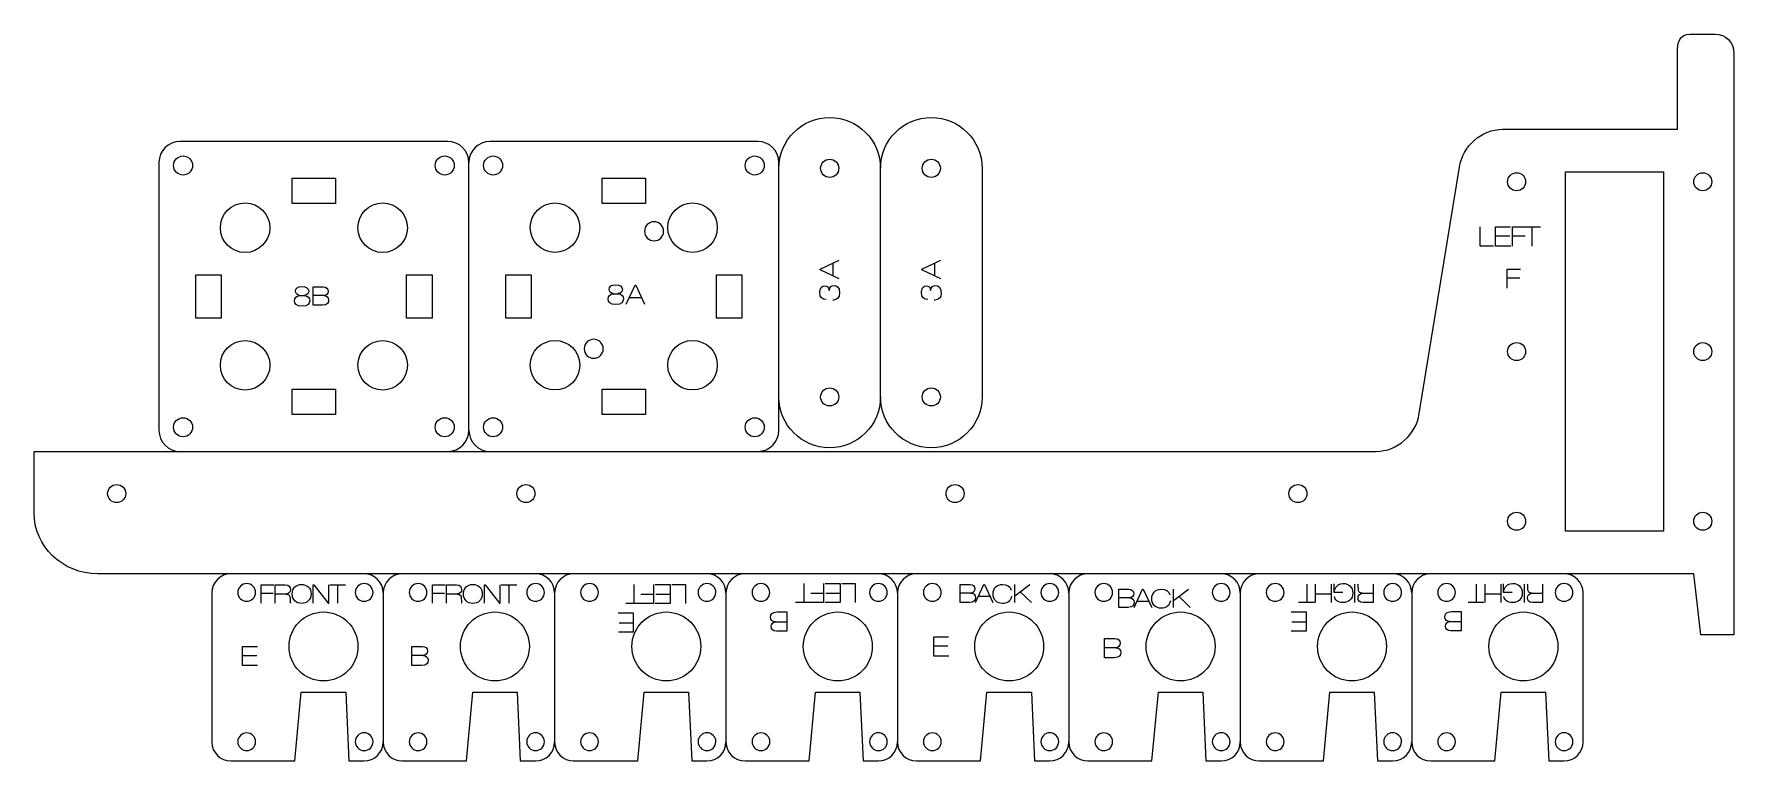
# Model space of a CAD drawing. Header units: millimetres. Extents: x -1146 to -38, y -868 to -122.
# Drawn here: x -865.6 to -597.8, y -861.3 to -746.8 of the extents above; entities that cross this region are included whole.
import ezdxf

# ---------------------------------------------------------------- set-up
doc = ezdxf.new("R2010")
doc.units = ezdxf.units.MM
doc.layers.add('CUTS', color=1, linetype='Continuous', true_color=0xff0000)
doc.layers.add('TEXT', color=5, linetype='Continuous', true_color=0x0000ff)

msp = doc.modelspace()

# ---------------------------------------------------------------- linework, layer by layer
at = {"layer": 'CUTS', "color": 1, "lineweight": 25, "true_color": 0xff0000}
for points in [[(-604.76, -746.84), (-600.85, -746.84)], [(-634.29, -761.83), (-606.76, -761.83), (-606.76, -749.83)], [(-597.85, -749.83), (-597.85, -764.83), (-597.85, -764.83)], [(-597.85, -764.83), (-597.85, -841.45), (-603.05, -841.46), (-604.15, -831.83), (-852.4, -831.83), (-855.58, -831.83)], [(-800.42, -763.74), (-842.6, -763.75)], [(-751.59, -763.74), (-793.77, -763.75)], [(-845.91, -767.06), (-845.9, -809.24)], [(-797.09, -809.23), (-797.1, -767.05)], [(-748.27, -809.23), (-748.28, -767.05)], [(-732.27, -803.98), (-732.27, -767.98)], [(-716.27, -767.98), (-716.27, -803.98), (-716.27, -803.98)], [(-647.42, -806.6), (-641.07, -767.78)], [(-824.9, -769.55), (-818.1, -769.55), (-818.1, -773.54), (-824.9, -773.54), (-824.9, -769.55), (-824.9, -769.55)], [(-776.08, -769.55), (-769.28, -769.55), (-769.28, -773.54), (-776.08, -773.54), (-776.08, -769.55), (-776.08, -769.55)], [(-624.4, -768.53), (-608.95, -768.53), (-608.95, -825.13), (-624.4, -825.13), (-624.4, -768.53), (-624.4, -768.53)], [(-840.11, -784.75), (-836.11, -784.75), (-836.11, -791.55), (-840.11, -791.55), (-840.11, -784.75), (-840.11, -784.75)], [(-802.9, -791.56), (-806.9, -791.55), (-806.9, -784.75), (-802.9, -784.74), (-802.9, -791.56), (-802.9, -791.56)], [(-791.28, -784.75), (-787.28, -784.75), (-787.28, -791.55), (-791.28, -791.55), (-791.28, -784.75), (-791.28, -784.75)], [(-758.08, -784.75), (-754.08, -784.75), (-754.08, -791.55), (-758.08, -791.55), (-758.08, -784.75), (-758.08, -784.75)], [(-824.9, -802.75), (-818.1, -802.75), (-818.1, -806.75), (-824.9, -806.75), (-824.9, -802.75), (-824.9, -802.75)], [(-776.09, -806.75), (-776.08, -802.75), (-769.28, -802.75), (-769.28, -806.75), (-776.09, -806.75), (-776.09, -806.75)], [(-865.58, -822.19), (-865.58, -812.55), (-654.2, -812.55)], [(-837.58, -834.83), (-837.58, -858.3)], [(-810.59, -834.83), (-810.59, -858.3)], [(-783.59, -834.83), (-783.59, -858.3)], [(-756.6, -834.83), (-756.6, -858.3)], [(-729.6, -834.83), (-729.6, -858.3)], [(-702.61, -834.83), (-702.61, -858.3)], [(-675.61, -834.83), (-675.61, -858.3)], [(-648.61, -834.83), (-648.61, -858.3)], [(-621.62, -858.3), (-621.62, -834.83)], [(-834.59, -861.3), (-824.49, -861.3), (-823.49, -850.45), (-816.49, -850.45), (-816.49, -850.45), (-815.99, -861.3), (-813.59, -861.3)], [(-807.59, -861.3), (-797.49, -861.3), (-796.49, -850.45), (-789.49, -850.45), (-789.49, -850.45), (-788.99, -861.3), (-786.59, -861.3)], [(-780.59, -861.3), (-770.5, -861.3), (-769.5, -850.45), (-762.5, -850.45), (-762, -861.3), (-759.6, -861.3)], [(-753.6, -861.3), (-743.5, -861.3), (-742.5, -850.45), (-735.5, -850.45), (-735.5, -850.45), (-735, -861.3), (-732.6, -861.3)], [(-726.6, -861.3), (-716.5, -861.3), (-715.5, -850.45), (-708.5, -850.45), (-708.5, -850.45), (-708, -861.3), (-705.61, -861.3)], [(-699.61, -861.3), (-689.51, -861.3), (-688.51, -850.45), (-681.51, -850.45), (-681.51, -850.45), (-681.01, -861.3), (-678.61, -861.3)], [(-672.61, -861.3), (-662.51, -861.3), (-661.51, -850.45), (-654.51, -850.45), (-654.51, -850.45), (-654.01, -861.3), (-651.61, -861.3)], [(-645.61, -861.3), (-635.52, -861.3), (-634.52, -850.45), (-627.51, -850.45), (-627.52, -850.45), (-627.02, -861.3), (-624.62, -861.3)]]:
    msp.add_lwpolyline(points, dxfattribs=at)
for points in [[(-606.76, -749.83), (-606.76, -748.19), (-606.42, -746.84), (-604.76, -746.84)], [(-600.85, -746.84), (-599.2, -746.84), (-597.85, -748.19), (-597.85, -749.83)], [(-748.27, -767.98), (-748.27, -763.56), (-744.69, -759.98), (-740.27, -759.98)], [(-740.27, -759.98), (-735.85, -759.98), (-732.27, -763.56), (-732.27, -767.98)], [(-732.27, -767.98), (-732.27, -763.56), (-728.69, -759.98), (-724.27, -759.98)], [(-724.27, -759.98), (-719.85, -759.98), (-716.27, -763.56), (-716.27, -767.98)], [(-641.07, -767.78), (-640.64, -764.51), (-637.59, -761.83), (-634.29, -761.83)], [(-842.6, -763.75), (-844.42, -763.75), (-845.91, -765.24), (-845.91, -767.06)], [(-797.1, -767.05), (-797.1, -765.23), (-798.59, -763.74), (-800.42, -763.74)], [(-793.77, -763.75), (-795.6, -763.75), (-797.09, -765.24), (-797.09, -767.06)], [(-748.28, -767.05), (-748.28, -765.23), (-749.77, -763.74), (-751.59, -763.74)], [(-843.61, -767.54), (-843.61, -766.72), (-842.93, -766.04), (-842.11, -766.04)], [(-842.11, -769.04), (-842.93, -769.04), (-843.61, -768.37), (-843.61, -767.54)], [(-842.11, -766.04), (-841.28, -766.04), (-840.61, -766.72), (-840.61, -767.54)], [(-840.61, -767.54), (-840.61, -768.37), (-841.28, -769.04), (-842.11, -769.04)], [(-802.4, -767.54), (-802.4, -766.72), (-801.73, -766.04), (-800.9, -766.04)], [(-800.9, -769.04), (-801.73, -769.04), (-802.4, -768.37), (-802.4, -767.54)], [(-800.9, -766.04), (-800.07, -766.04), (-799.4, -766.72), (-799.4, -767.54)], [(-799.4, -767.54), (-799.4, -768.37), (-800.07, -769.04), (-800.9, -769.04)], [(-794.78, -767.54), (-794.78, -766.72), (-794.11, -766.04), (-793.28, -766.04)], [(-793.28, -769.04), (-794.11, -769.04), (-794.78, -768.37), (-794.78, -767.54)], [(-793.28, -766.04), (-792.46, -766.04), (-791.78, -766.72), (-791.78, -767.54)], [(-791.78, -767.54), (-791.78, -768.37), (-792.46, -769.04), (-793.28, -769.04)], [(-753.58, -767.54), (-753.58, -766.72), (-752.9, -766.04), (-752.08, -766.04)], [(-752.08, -769.04), (-752.9, -769.04), (-753.58, -768.37), (-753.58, -767.54)], [(-752.08, -766.04), (-751.25, -766.04), (-750.58, -766.72), (-750.58, -767.54)], [(-750.58, -767.54), (-750.58, -768.37), (-751.25, -769.04), (-752.08, -769.04)], [(-741.69, -767.98), (-741.69, -767.19), (-741.06, -766.56), (-740.27, -766.56)], [(-740.27, -769.41), (-741.06, -769.41), (-741.69, -768.77), (-741.69, -767.98)], [(-740.27, -766.56), (-739.48, -766.56), (-738.84, -767.19), (-738.84, -767.98)], [(-738.84, -767.98), (-738.84, -768.77), (-739.48, -769.41), (-740.27, -769.41)], [(-725.69, -767.98), (-725.69, -767.19), (-725.06, -766.56), (-724.27, -766.56)], [(-724.27, -769.41), (-725.06, -769.41), (-725.69, -768.77), (-725.69, -767.98)], [(-724.27, -766.56), (-723.48, -766.56), (-722.84, -767.19), (-722.84, -767.98)], [(-722.84, -767.98), (-722.84, -768.77), (-723.48, -769.41), (-724.27, -769.41)], [(-633.51, -770.11), (-633.51, -769.32), (-632.87, -768.68), (-632.08, -768.68)], [(-632.08, -771.53), (-632.87, -771.53), (-633.51, -770.89), (-633.51, -770.11)], [(-632.08, -768.68), (-631.29, -768.68), (-630.66, -769.32), (-630.66, -770.11)], [(-630.66, -770.11), (-630.66, -770.89), (-631.29, -771.53), (-632.08, -771.53)], [(-604.19, -770.11), (-604.19, -769.32), (-603.55, -768.68), (-602.77, -768.68)], [(-602.77, -771.53), (-603.55, -771.53), (-604.19, -770.89), (-604.19, -770.11)], [(-602.77, -768.68), (-601.98, -768.68), (-601.34, -769.32), (-601.34, -770.11)], [(-601.34, -770.11), (-601.34, -770.89), (-601.98, -771.53), (-602.77, -771.53)], [(-836.23, -777.34), (-836.23, -775.18), (-834.48, -773.44), (-832.33, -773.44)], [(-832.33, -773.44), (-830.18, -773.44), (-828.43, -775.18), (-828.43, -777.34)], [(-814.57, -777.34), (-814.57, -775.18), (-812.83, -773.44), (-810.67, -773.44)], [(-810.67, -773.44), (-808.52, -773.44), (-806.77, -775.18), (-806.77, -777.34)], [(-787.43, -777.32), (-787.43, -775.17), (-785.68, -773.42), (-783.53, -773.42)], [(-783.53, -773.42), (-781.37, -773.42), (-779.63, -775.17), (-779.63, -777.32)], [(-765.77, -777.32), (-765.77, -775.17), (-764.02, -773.42), (-761.87, -773.42)], [(-761.87, -773.42), (-759.71, -773.42), (-757.97, -775.17), (-757.97, -777.32)], [(-767.93, -776.4), (-768.76, -776.4), (-769.43, -777.07), (-769.43, -777.9)], [(-766.43, -777.9), (-766.43, -777.07), (-767.1, -776.4), (-767.93, -776.4)], [(-832.33, -781.24), (-834.48, -781.24), (-836.23, -779.49), (-836.23, -777.34)], [(-828.43, -777.34), (-828.43, -779.49), (-830.18, -781.24), (-832.33, -781.24)], [(-810.67, -781.24), (-812.83, -781.24), (-814.57, -779.49), (-814.57, -777.34)], [(-806.77, -777.34), (-806.77, -779.49), (-808.52, -781.24), (-810.67, -781.24)], [(-783.53, -781.22), (-785.68, -781.22), (-787.43, -779.47), (-787.43, -777.32)], [(-779.63, -777.32), (-779.63, -779.47), (-781.37, -781.22), (-783.53, -781.22)], [(-769.43, -777.9), (-769.43, -778.73), (-768.76, -779.4), (-767.93, -779.4)], [(-767.93, -779.4), (-767.1, -779.4), (-766.43, -778.73), (-766.43, -777.9)], [(-761.87, -781.22), (-764.02, -781.22), (-765.77, -779.47), (-765.77, -777.32)], [(-757.97, -777.32), (-757.97, -779.47), (-759.71, -781.22), (-761.87, -781.22)], [(-836.23, -798.99), (-836.23, -796.84), (-834.48, -795.1), (-832.33, -795.1)], [(-832.33, -795.1), (-830.18, -795.1), (-828.43, -796.84), (-828.43, -798.99)], [(-814.57, -798.99), (-814.57, -796.84), (-812.83, -795.1), (-810.67, -795.1)], [(-810.67, -795.1), (-808.52, -795.1), (-806.77, -796.84), (-806.77, -798.99)], [(-787.43, -798.98), (-787.43, -796.82), (-785.68, -795.08), (-783.53, -795.08)], [(-783.53, -795.08), (-781.37, -795.08), (-779.63, -796.82), (-779.63, -798.98)], [(-777.43, -794.9), (-778.26, -794.9), (-778.93, -795.57), (-778.93, -796.4)], [(-775.93, -796.4), (-775.93, -795.57), (-776.6, -794.9), (-777.43, -794.9)], [(-765.77, -798.98), (-765.77, -796.82), (-764.02, -795.08), (-761.87, -795.08)], [(-761.87, -795.08), (-759.71, -795.08), (-757.97, -796.82), (-757.97, -798.98)], [(-778.93, -796.4), (-778.93, -797.23), (-778.26, -797.9), (-777.43, -797.9)], [(-777.43, -797.9), (-776.6, -797.9), (-775.93, -797.23), (-775.93, -796.4)], [(-633.51, -796.83), (-633.51, -796.05), (-632.87, -795.41), (-632.08, -795.41)], [(-632.08, -798.26), (-632.87, -798.26), (-633.51, -797.62), (-633.51, -796.83)], [(-632.08, -795.41), (-631.29, -795.41), (-630.66, -796.05), (-630.66, -796.83)], [(-630.66, -796.83), (-630.66, -797.62), (-631.29, -798.26), (-632.08, -798.26)], [(-604.19, -796.83), (-604.19, -796.05), (-603.55, -795.41), (-602.77, -795.41)], [(-602.77, -798.26), (-603.55, -798.26), (-604.19, -797.62), (-604.19, -796.83)], [(-602.77, -795.41), (-601.98, -795.41), (-601.34, -796.05), (-601.34, -796.83)], [(-601.34, -796.83), (-601.34, -797.62), (-601.98, -798.26), (-602.77, -798.26)], [(-832.33, -802.9), (-834.48, -802.9), (-836.23, -801.15), (-836.23, -798.99)], [(-828.43, -798.99), (-828.43, -801.15), (-830.18, -802.9), (-832.33, -802.9)], [(-810.67, -802.89), (-812.83, -802.89), (-814.57, -801.15), (-814.57, -798.99)], [(-806.77, -798.99), (-806.77, -801.15), (-808.52, -802.89), (-810.67, -802.89)], [(-783.53, -802.88), (-785.68, -802.88), (-787.43, -801.13), (-787.43, -798.98)], [(-779.63, -798.98), (-779.63, -801.13), (-781.37, -802.88), (-783.53, -802.88)], [(-761.87, -802.88), (-764.02, -802.88), (-765.77, -801.13), (-765.77, -798.98)], [(-757.97, -798.98), (-757.97, -801.13), (-759.71, -802.88), (-761.87, -802.88)], [(-741.69, -803.98), (-741.69, -803.19), (-741.06, -802.55), (-740.27, -802.55)], [(-740.27, -802.55), (-739.48, -802.55), (-738.84, -803.19), (-738.84, -803.98)], [(-725.69, -803.98), (-725.69, -803.19), (-725.06, -802.55), (-724.27, -802.55)], [(-724.27, -802.55), (-723.48, -802.55), (-722.84, -803.19), (-722.84, -803.98)], [(-740.27, -811.98), (-744.69, -811.98), (-748.27, -808.4), (-748.27, -803.98)], [(-740.27, -805.4), (-741.06, -805.4), (-741.69, -804.77), (-741.69, -803.98)], [(-738.84, -803.98), (-738.84, -804.77), (-739.48, -805.4), (-740.27, -805.4)], [(-732.27, -803.98), (-732.27, -808.4), (-735.85, -811.98), (-740.27, -811.98)], [(-724.27, -811.98), (-728.69, -811.98), (-732.27, -808.4), (-732.27, -803.98)], [(-724.27, -805.4), (-725.06, -805.4), (-725.69, -804.77), (-725.69, -803.98)], [(-722.84, -803.98), (-722.84, -804.77), (-723.48, -805.4), (-724.27, -805.4)], [(-716.27, -803.98), (-716.27, -808.4), (-719.85, -811.98), (-724.27, -811.98)], [(-843.61, -808.75), (-843.61, -807.92), (-842.93, -807.25), (-842.11, -807.25)], [(-842.11, -807.25), (-841.28, -807.25), (-840.61, -807.92), (-840.61, -808.75)], [(-802.4, -808.75), (-802.4, -807.92), (-801.73, -807.25), (-800.9, -807.25)], [(-800.9, -807.25), (-800.07, -807.25), (-799.4, -807.92), (-799.4, -808.75)], [(-794.78, -808.75), (-794.78, -807.92), (-794.11, -807.25), (-793.28, -807.25)], [(-793.28, -807.25), (-792.46, -807.25), (-791.78, -807.92), (-791.78, -808.75)], [(-753.58, -808.75), (-753.58, -807.92), (-752.9, -807.25), (-752.08, -807.25)], [(-752.08, -807.25), (-751.25, -807.25), (-750.58, -807.92), (-750.58, -808.75)], [(-654.2, -812.55), (-650.9, -812.55), (-647.85, -809.87), (-647.42, -806.6)], [(-845.9, -809.24), (-845.9, -811.07), (-844.41, -812.56), (-842.59, -812.56)], [(-842.11, -810.25), (-842.93, -810.25), (-843.61, -809.58), (-843.61, -808.75)], [(-840.61, -808.75), (-840.61, -809.58), (-841.28, -810.25), (-842.11, -810.25)], [(-800.9, -810.25), (-801.73, -810.25), (-802.4, -809.58), (-802.4, -808.75)], [(-799.4, -808.75), (-799.4, -809.58), (-800.07, -810.25), (-800.9, -810.25)], [(-800.41, -812.55), (-798.58, -812.55), (-797.09, -811.06), (-797.09, -809.23)], [(-797.08, -809.24), (-797.08, -811.07), (-795.59, -812.56), (-793.76, -812.56)], [(-793.28, -810.25), (-794.11, -810.25), (-794.78, -809.58), (-794.78, -808.75)], [(-791.78, -808.75), (-791.78, -809.58), (-792.46, -810.25), (-793.28, -810.25)], [(-752.08, -810.25), (-752.9, -810.25), (-753.58, -809.58), (-753.58, -808.75)], [(-750.58, -808.75), (-750.58, -809.58), (-751.25, -810.25), (-752.08, -810.25)], [(-751.59, -812.55), (-749.76, -812.55), (-748.27, -811.06), (-748.27, -809.23)], [(-853.98, -819.19), (-853.98, -818.41), (-853.34, -817.77), (-852.56, -817.77)], [(-852.56, -820.62), (-853.34, -820.62), (-853.98, -819.98), (-853.98, -819.19)], [(-852.56, -817.77), (-851.77, -817.77), (-851.13, -818.41), (-851.13, -819.19)], [(-851.13, -819.19), (-851.13, -819.98), (-851.77, -820.62), (-852.56, -820.62)], [(-789.53, -819.19), (-789.53, -818.41), (-788.89, -817.77), (-788.11, -817.77)], [(-788.11, -820.62), (-788.89, -820.62), (-789.53, -819.98), (-789.53, -819.19)], [(-788.11, -817.77), (-787.32, -817.77), (-786.68, -818.41), (-786.68, -819.19)], [(-786.68, -819.19), (-786.68, -819.98), (-787.32, -820.62), (-788.11, -820.62)], [(-721.95, -819.19), (-721.95, -818.41), (-721.32, -817.77), (-720.53, -817.77)], [(-720.53, -820.62), (-721.32, -820.62), (-721.95, -819.98), (-721.95, -819.19)], [(-720.53, -817.77), (-719.74, -817.77), (-719.1, -818.41), (-719.1, -819.19)], [(-719.1, -819.19), (-719.1, -819.98), (-719.74, -820.62), (-720.53, -820.62)], [(-667.95, -819.19), (-667.95, -818.41), (-667.31, -817.77), (-666.52, -817.77)], [(-666.52, -820.62), (-667.31, -820.62), (-667.95, -819.98), (-667.95, -819.19)], [(-666.52, -817.77), (-665.73, -817.77), (-665.1, -818.41), (-665.1, -819.19)], [(-665.1, -819.19), (-665.1, -819.98), (-665.73, -820.62), (-666.52, -820.62)], [(-855.58, -831.83), (-861.08, -831.83), (-865.58, -827.49), (-865.58, -822.19)], [(-633.51, -823.56), (-633.51, -822.77), (-632.87, -822.13), (-632.08, -822.13)], [(-632.08, -824.98), (-632.87, -824.98), (-633.51, -824.34), (-633.51, -823.56)], [(-632.08, -822.13), (-631.29, -822.13), (-630.66, -822.77), (-630.66, -823.56)], [(-630.66, -823.56), (-630.66, -824.34), (-631.29, -824.98), (-632.08, -824.98)], [(-604.19, -823.56), (-604.19, -822.77), (-603.55, -822.13), (-602.77, -822.13)], [(-602.77, -824.98), (-603.55, -824.98), (-604.19, -824.34), (-604.19, -823.56)], [(-602.77, -822.13), (-601.98, -822.13), (-601.34, -822.77), (-601.34, -823.56)], [(-601.34, -823.56), (-601.34, -824.34), (-601.98, -824.98), (-602.77, -824.98)], [(-834.59, -831.83), (-836.24, -831.83), (-837.58, -833.18), (-837.58, -834.83)], [(-810.59, -834.83), (-810.59, -833.18), (-811.93, -831.83), (-813.59, -831.83)], [(-807.59, -831.83), (-809.25, -831.83), (-810.59, -833.18), (-810.59, -834.83)], [(-783.59, -834.83), (-783.59, -833.18), (-784.94, -831.83), (-786.59, -831.83)], [(-780.59, -831.83), (-782.25, -831.83), (-783.59, -833.18), (-783.59, -834.83)], [(-756.6, -834.83), (-756.6, -833.18), (-757.94, -831.83), (-759.6, -831.83)], [(-753.6, -831.83), (-755.25, -831.83), (-756.6, -833.18), (-756.6, -834.83)], [(-729.6, -834.83), (-729.6, -833.18), (-730.94, -831.83), (-732.6, -831.83)], [(-726.6, -831.83), (-728.26, -831.83), (-729.6, -833.18), (-729.6, -834.83)], [(-702.61, -834.83), (-702.61, -833.18), (-703.95, -831.83), (-705.61, -831.83)], [(-699.61, -831.83), (-701.26, -831.83), (-702.61, -833.18), (-702.61, -834.83)], [(-675.61, -834.83), (-675.61, -833.18), (-676.95, -831.83), (-678.61, -831.83)], [(-672.61, -831.83), (-674.27, -831.83), (-675.61, -833.18), (-675.61, -834.83)], [(-648.61, -834.83), (-648.61, -833.18), (-649.96, -831.83), (-651.61, -831.83)], [(-645.61, -831.83), (-647.27, -831.83), (-648.61, -833.18), (-648.61, -834.83)], [(-621.62, -834.83), (-621.62, -833.18), (-622.96, -831.83), (-624.62, -831.83)], [(-832.08, -833.36), (-832.85, -833.36), (-833.48, -833.99), (-833.49, -834.76)], [(-833.49, -834.76), (-833.49, -835.53), (-832.86, -836.16), (-832.09, -836.16)], [(-832.09, -836.16), (-831.32, -836.17), (-830.69, -835.54), (-830.69, -834.77)], [(-830.69, -834.77), (-830.68, -833.99), (-831.31, -833.37), (-832.08, -833.36)], [(-813.58, -833.36), (-814.36, -833.36), (-814.99, -833.99), (-814.99, -834.76)], [(-814.99, -834.76), (-814.99, -835.53), (-814.37, -836.16), (-813.59, -836.16)], [(-813.59, -836.16), (-812.82, -836.17), (-812.19, -835.54), (-812.19, -834.77)], [(-812.19, -834.77), (-812.19, -833.99), (-812.81, -833.37), (-813.58, -833.36)], [(-805.08, -833.36), (-805.86, -833.36), (-806.49, -833.99), (-806.49, -834.76)], [(-806.49, -834.76), (-806.49, -835.53), (-805.87, -836.16), (-805.09, -836.16)], [(-805.09, -836.16), (-804.32, -836.17), (-803.69, -835.54), (-803.69, -834.77)], [(-803.69, -834.77), (-803.69, -833.99), (-804.31, -833.37), (-805.08, -833.36)], [(-787.99, -834.76), (-788, -835.53), (-787.37, -836.16), (-786.6, -836.16)], [(-786.59, -833.36), (-787.36, -833.36), (-787.99, -833.99), (-787.99, -834.76)], [(-786.6, -836.16), (-785.82, -836.17), (-785.19, -835.54), (-785.19, -834.77)], [(-785.19, -834.77), (-785.19, -833.99), (-785.81, -833.37), (-786.59, -833.36)], [(-779.49, -834.76), (-779.5, -835.53), (-778.87, -836.16), (-778.1, -836.16)], [(-778.09, -833.36), (-778.86, -833.36), (-779.49, -833.99), (-779.49, -834.76)], [(-778.1, -836.16), (-777.32, -836.17), (-776.69, -835.54), (-776.69, -834.77)], [(-776.69, -834.77), (-776.69, -833.99), (-777.31, -833.37), (-778.09, -833.36)], [(-760.99, -834.76), (-761, -835.53), (-760.37, -836.16), (-759.6, -836.16)], [(-759.59, -833.36), (-760.36, -833.36), (-760.99, -833.99), (-760.99, -834.76)], [(-759.6, -836.16), (-758.83, -836.17), (-758.2, -835.54), (-758.2, -834.77)], [(-758.2, -834.77), (-758.19, -833.99), (-758.82, -833.37), (-759.59, -833.36)], [(-752.49, -834.76), (-752.5, -835.53), (-751.87, -836.16), (-751.1, -836.16)], [(-751.09, -833.36), (-751.86, -833.36), (-752.49, -833.99), (-752.49, -834.76)], [(-751.1, -836.16), (-750.33, -836.17), (-749.7, -835.54), (-749.7, -834.77)], [(-749.7, -834.77), (-749.69, -833.99), (-750.32, -833.37), (-751.09, -833.36)], [(-732.59, -833.36), (-733.37, -833.36), (-734, -833.99), (-734, -834.76)], [(-734, -834.76), (-734, -835.53), (-733.38, -836.16), (-732.6, -836.16)], [(-732.6, -836.16), (-731.83, -836.17), (-731.2, -835.54), (-731.2, -834.77)], [(-731.2, -834.77), (-731.19, -833.99), (-731.82, -833.37), (-732.59, -833.36)], [(-724.1, -833.36), (-724.87, -833.36), (-725.5, -833.99), (-725.5, -834.76)], [(-725.5, -834.76), (-725.5, -835.53), (-724.88, -836.16), (-724.11, -836.16)], [(-724.11, -836.16), (-723.33, -836.17), (-722.7, -835.54), (-722.7, -834.77)], [(-722.7, -834.77), (-722.7, -833.99), (-723.32, -833.37), (-724.1, -833.36)], [(-705.6, -833.36), (-706.37, -833.36), (-707, -833.99), (-707, -834.76)], [(-707, -834.76), (-707, -835.53), (-706.38, -836.16), (-705.61, -836.16)], [(-705.61, -836.16), (-704.83, -836.17), (-704.2, -835.54), (-704.2, -834.77)], [(-704.2, -834.77), (-704.2, -833.99), (-704.82, -833.37), (-705.6, -833.36)], [(-698.5, -834.76), (-698.51, -835.53), (-697.88, -836.16), (-697.11, -836.16)], [(-697.1, -833.36), (-697.87, -833.36), (-698.5, -833.99), (-698.5, -834.76)], [(-697.11, -836.16), (-696.34, -836.17), (-695.71, -835.54), (-695.71, -834.77)], [(-695.71, -834.77), (-695.7, -833.99), (-696.33, -833.37), (-697.1, -833.36)], [(-678.6, -833.36), (-679.38, -833.36), (-680.01, -833.99), (-680.01, -834.76)], [(-680.01, -834.76), (-680.01, -835.53), (-679.39, -836.16), (-678.61, -836.16)], [(-678.61, -836.16), (-677.84, -836.17), (-677.21, -835.54), (-677.21, -834.77)], [(-677.21, -834.77), (-677.2, -833.99), (-677.83, -833.37), (-678.6, -833.36)], [(-670.1, -833.36), (-670.88, -833.36), (-671.51, -833.99), (-671.51, -834.76)], [(-671.51, -834.76), (-671.51, -835.53), (-670.89, -836.16), (-670.11, -836.16)], [(-670.11, -836.16), (-669.34, -836.17), (-668.71, -835.54), (-668.71, -834.77)], [(-668.71, -834.77), (-668.71, -833.99), (-669.33, -833.37), (-670.1, -833.36)], [(-653.01, -834.76), (-653.02, -835.53), (-652.39, -836.16), (-651.62, -836.16)], [(-651.61, -833.36), (-652.38, -833.36), (-653.01, -833.99), (-653.01, -834.76)], [(-651.62, -836.16), (-650.84, -836.17), (-650.21, -835.54), (-650.21, -834.77)], [(-650.21, -834.77), (-650.21, -833.99), (-650.83, -833.37), (-651.61, -833.36)], [(-644.51, -834.76), (-644.52, -835.53), (-643.89, -836.16), (-643.12, -836.16)], [(-643.11, -833.36), (-643.88, -833.36), (-644.51, -833.99), (-644.51, -834.76)], [(-643.12, -836.16), (-642.34, -836.17), (-641.71, -835.54), (-641.71, -834.77)], [(-641.71, -834.77), (-641.71, -833.99), (-642.33, -833.37), (-643.11, -833.36)], [(-626.01, -834.76), (-626.02, -835.53), (-625.39, -836.16), (-624.62, -836.16)], [(-624.61, -833.36), (-625.38, -833.36), (-626.01, -833.99), (-626.01, -834.76)], [(-624.62, -836.16), (-623.85, -836.17), (-623.22, -835.54), (-623.22, -834.77)], [(-623.22, -834.77), (-623.21, -833.99), (-623.84, -833.37), (-624.61, -833.36)], [(-825.41, -843.26), (-825.41, -840.27), (-822.98, -837.84), (-819.99, -837.84)], [(-819.99, -837.84), (-816.99, -837.84), (-814.56, -840.27), (-814.56, -843.26)], [(-798.42, -843.26), (-798.42, -840.27), (-795.99, -837.84), (-792.99, -837.84)], [(-792.99, -837.84), (-789.99, -837.84), (-787.57, -840.27), (-787.57, -843.26)], [(-771.42, -843.26), (-771.42, -840.27), (-768.99, -837.84), (-765.99, -837.84)], [(-765.99, -837.84), (-763, -837.84), (-760.57, -840.27), (-760.57, -843.26)], [(-744.42, -843.26), (-744.42, -840.27), (-741.99, -837.84), (-739, -837.84)], [(-739, -837.84), (-736, -837.84), (-733.57, -840.27), (-733.57, -843.26)], [(-717.43, -843.26), (-717.43, -840.27), (-715, -837.84), (-712, -837.84)], [(-712, -837.84), (-709.01, -837.84), (-706.58, -840.27), (-706.58, -843.26)], [(-690.43, -843.26), (-690.43, -840.27), (-688, -837.84), (-685.01, -837.84)], [(-685.01, -837.84), (-682.01, -837.84), (-679.58, -840.27), (-679.58, -843.26)], [(-663.44, -843.26), (-663.44, -840.27), (-661.01, -837.84), (-658.01, -837.84)], [(-658.01, -837.84), (-655.01, -837.84), (-652.59, -840.27), (-652.59, -843.26)], [(-636.44, -843.26), (-636.44, -840.27), (-634.01, -837.84), (-631.01, -837.84)], [(-631.01, -837.84), (-628.02, -837.84), (-625.59, -840.27), (-625.59, -843.26)], [(-819.99, -848.69), (-822.98, -848.69), (-825.41, -846.26), (-825.41, -843.26)], [(-814.56, -843.26), (-814.56, -846.26), (-816.99, -848.69), (-819.99, -848.69)], [(-792.99, -848.69), (-795.99, -848.69), (-798.42, -846.26), (-798.42, -843.26)], [(-787.57, -843.26), (-787.57, -846.26), (-789.99, -848.69), (-792.99, -848.69)], [(-765.99, -848.69), (-768.99, -848.69), (-771.42, -846.26), (-771.42, -843.26)], [(-760.57, -843.26), (-760.57, -846.26), (-763, -848.69), (-765.99, -848.69)], [(-739, -848.69), (-741.99, -848.69), (-744.42, -846.26), (-744.42, -843.26)], [(-733.57, -843.26), (-733.57, -846.26), (-736, -848.69), (-739, -848.69)], [(-712, -848.69), (-715, -848.69), (-717.43, -846.26), (-717.43, -843.26)], [(-706.58, -843.26), (-706.58, -846.26), (-709.01, -848.69), (-712, -848.69)], [(-685.01, -848.69), (-688, -848.69), (-690.43, -846.26), (-690.43, -843.26)], [(-679.58, -843.26), (-679.58, -846.26), (-682.01, -848.69), (-685.01, -848.69)], [(-658.01, -848.69), (-661.01, -848.69), (-663.44, -846.26), (-663.44, -843.26)], [(-652.59, -843.26), (-652.59, -846.26), (-655.01, -848.69), (-658.01, -848.69)], [(-631.01, -848.69), (-634.01, -848.69), (-636.44, -846.26), (-636.44, -843.26)], [(-625.59, -843.26), (-625.59, -846.26), (-628.02, -848.69), (-631.01, -848.69)], [(-837.58, -858.3), (-837.58, -859.96), (-836.24, -861.3), (-834.59, -861.3)], [(-832.08, -856.87), (-832.85, -856.86), (-833.48, -857.49), (-833.49, -858.26)], [(-833.49, -858.26), (-833.49, -859.03), (-832.86, -859.66), (-832.09, -859.66)], [(-832.09, -859.66), (-831.32, -859.67), (-830.69, -859.04), (-830.69, -858.27)], [(-830.69, -858.27), (-830.68, -857.5), (-831.31, -856.87), (-832.08, -856.87)], [(-813.58, -856.86), (-814.36, -856.86), (-814.99, -857.49), (-814.99, -858.26)], [(-814.99, -858.26), (-814.99, -859.03), (-814.37, -859.66), (-813.59, -859.66)], [(-813.59, -859.66), (-812.82, -859.67), (-812.19, -859.04), (-812.19, -858.27)], [(-813.59, -861.3), (-811.93, -861.3), (-810.59, -859.96), (-810.59, -858.3)], [(-812.19, -858.27), (-812.19, -857.49), (-812.81, -856.87), (-813.58, -856.86)], [(-810.59, -858.3), (-810.59, -859.96), (-809.25, -861.3), (-807.59, -861.3)], [(-805.08, -856.87), (-805.86, -856.86), (-806.49, -857.49), (-806.49, -858.26)], [(-806.49, -858.26), (-806.49, -859.03), (-805.87, -859.66), (-805.09, -859.66)], [(-805.09, -859.66), (-804.32, -859.67), (-803.69, -859.04), (-803.69, -858.27)], [(-803.69, -858.27), (-803.69, -857.5), (-804.31, -856.87), (-805.08, -856.87)], [(-787.99, -858.26), (-788, -859.03), (-787.37, -859.66), (-786.6, -859.66)], [(-786.59, -856.86), (-787.36, -856.86), (-787.99, -857.49), (-787.99, -858.26)], [(-786.6, -859.66), (-785.82, -859.67), (-785.19, -859.04), (-785.19, -858.27)], [(-785.19, -858.27), (-785.19, -857.49), (-785.81, -856.87), (-786.59, -856.86)], [(-786.59, -861.3), (-784.94, -861.3), (-783.59, -859.95), (-783.59, -858.3)], [(-783.59, -858.3), (-783.59, -859.95), (-782.25, -861.3), (-780.59, -861.3)], [(-779.49, -858.26), (-779.5, -859.03), (-778.87, -859.66), (-778.1, -859.66)], [(-778.09, -856.87), (-778.86, -856.86), (-779.49, -857.49), (-779.49, -858.26)], [(-778.1, -859.66), (-777.32, -859.67), (-776.69, -859.04), (-776.69, -858.27)], [(-776.69, -858.27), (-776.69, -857.5), (-777.31, -856.87), (-778.09, -856.87)], [(-760.99, -858.26), (-761, -859.03), (-760.37, -859.66), (-759.6, -859.66)], [(-759.59, -856.86), (-760.36, -856.86), (-760.99, -857.49), (-760.99, -858.26)], [(-759.6, -859.66), (-758.83, -859.67), (-758.2, -859.04), (-758.2, -858.27)], [(-759.6, -861.3), (-757.94, -861.3), (-756.6, -859.95), (-756.6, -858.3)], [(-758.2, -858.27), (-758.19, -857.49), (-758.82, -856.87), (-759.59, -856.86)], [(-756.6, -858.3), (-756.6, -859.95), (-755.25, -861.3), (-753.6, -861.3)], [(-752.49, -858.26), (-752.5, -859.03), (-751.87, -859.66), (-751.1, -859.66)], [(-751.09, -856.87), (-751.86, -856.86), (-752.49, -857.49), (-752.49, -858.26)], [(-751.1, -859.66), (-750.33, -859.67), (-749.7, -859.04), (-749.69, -858.27)], [(-749.69, -858.27), (-749.69, -857.5), (-750.32, -856.87), (-751.09, -856.87)], [(-732.59, -856.86), (-733.37, -856.86), (-734, -857.49), (-734, -858.26)], [(-734, -858.26), (-734, -859.03), (-733.38, -859.66), (-732.6, -859.66)], [(-732.6, -859.66), (-731.83, -859.67), (-731.2, -859.04), (-731.2, -858.27)], [(-732.6, -861.3), (-730.94, -861.3), (-729.6, -859.95), (-729.6, -858.3)], [(-731.2, -858.27), (-731.19, -857.49), (-731.82, -856.87), (-732.59, -856.86)], [(-729.6, -858.3), (-729.6, -859.96), (-728.26, -861.3), (-726.6, -861.3)], [(-724.1, -856.87), (-724.87, -856.86), (-725.5, -857.49), (-725.5, -858.26)], [(-725.5, -858.26), (-725.5, -859.03), (-724.88, -859.66), (-724.11, -859.66)], [(-724.11, -859.66), (-723.33, -859.67), (-722.7, -859.04), (-722.7, -858.27)], [(-722.7, -858.27), (-722.7, -857.5), (-723.32, -856.87), (-724.1, -856.87)], [(-707, -858.26), (-707.01, -859.03), (-706.38, -859.66), (-705.61, -859.66)], [(-705.6, -856.86), (-706.37, -856.86), (-707, -857.49), (-707, -858.26)], [(-705.61, -859.66), (-704.84, -859.67), (-704.21, -859.04), (-704.2, -858.27)], [(-705.61, -861.3), (-703.95, -861.3), (-702.61, -859.96), (-702.61, -858.3)], [(-704.2, -858.27), (-704.2, -857.49), (-704.83, -856.87), (-705.6, -856.86)], [(-702.61, -858.3), (-702.61, -859.96), (-701.26, -861.3), (-699.61, -861.3)], [(-697.1, -856.87), (-697.87, -856.86), (-698.5, -857.49), (-698.51, -858.26)], [(-698.51, -858.26), (-698.51, -859.03), (-697.88, -859.66), (-697.11, -859.66)], [(-697.11, -859.66), (-696.34, -859.67), (-695.71, -859.04), (-695.71, -858.27)], [(-695.71, -858.27), (-695.7, -857.5), (-696.33, -856.87), (-697.1, -856.87)], [(-678.6, -856.86), (-679.38, -856.86), (-680.01, -857.49), (-680.01, -858.26)], [(-680.01, -858.26), (-680.01, -859.03), (-679.39, -859.66), (-678.61, -859.66)], [(-678.61, -859.66), (-677.84, -859.67), (-677.21, -859.04), (-677.21, -858.27)], [(-678.61, -861.3), (-676.95, -861.3), (-675.61, -859.96), (-675.61, -858.3)], [(-677.21, -858.27), (-677.2, -857.49), (-677.83, -856.87), (-678.6, -856.86)], [(-675.61, -858.3), (-675.61, -859.96), (-674.27, -861.3), (-672.61, -861.3)], [(-670.1, -856.87), (-670.88, -856.86), (-671.51, -857.49), (-671.51, -858.26)], [(-671.51, -858.26), (-671.51, -859.03), (-670.89, -859.66), (-670.11, -859.66)], [(-670.11, -859.66), (-669.34, -859.67), (-668.71, -859.04), (-668.71, -858.27)], [(-668.71, -858.27), (-668.71, -857.5), (-669.33, -856.87), (-670.1, -856.87)], [(-653.01, -858.26), (-653.02, -859.03), (-652.39, -859.66), (-651.62, -859.66)], [(-651.61, -856.86), (-652.38, -856.86), (-653.01, -857.49), (-653.01, -858.26)], [(-651.62, -859.66), (-650.84, -859.67), (-650.22, -859.04), (-650.21, -858.27)], [(-650.21, -858.27), (-650.21, -857.49), (-650.83, -856.87), (-651.61, -856.86)], [(-651.61, -861.3), (-649.96, -861.3), (-648.61, -859.96), (-648.61, -858.3)], [(-648.61, -858.3), (-648.61, -859.96), (-647.27, -861.3), (-645.61, -861.3)], [(-644.51, -858.26), (-644.52, -859.03), (-643.89, -859.66), (-643.12, -859.66)], [(-643.11, -856.87), (-643.88, -856.86), (-644.51, -857.49), (-644.51, -858.26)], [(-643.12, -859.66), (-642.34, -859.67), (-641.72, -859.04), (-641.71, -858.27)], [(-641.71, -858.27), (-641.71, -857.5), (-642.33, -856.87), (-643.11, -856.87)], [(-626.01, -858.26), (-626.02, -859.03), (-625.39, -859.66), (-624.62, -859.66)], [(-624.61, -856.86), (-625.38, -856.86), (-626.01, -857.49), (-626.01, -858.26)], [(-624.62, -859.66), (-623.85, -859.67), (-623.22, -859.04), (-623.22, -858.27)], [(-624.62, -861.3), (-622.96, -861.3), (-621.62, -859.96), (-621.62, -858.3)], [(-623.22, -858.27), (-623.21, -857.49), (-623.84, -856.87), (-624.61, -856.86)]]:
    msp.add_open_spline(points, degree=3, dxfattribs=at)
at = {"layer": 'TEXT', "color": 5, "lineweight": 25, "true_color": 0x0000ff}
for points in [[(-635.7, -780.22), (-637.84, -780.22), (-637.84, -777.18)], [(-633.01, -780.22), (-635.41, -780.22), (-635.41, -777.18), (-633.04, -777.18)], [(-635.41, -778.59), (-633.14, -778.59)], [(-632.74, -780.22), (-632.74, -777.18), (-630.61, -777.18)], [(-632.74, -778.59), (-630.73, -778.59)], [(-630.94, -777.18), (-628.31, -777.18)], [(-629.62, -780.22), (-629.62, -777.18)], [(-738.76, -785.36), (-741.78, -783.97), (-741.78, -783.86), (-738.76, -782.47)], [(-739.76, -782.93), (-739.76, -784.91)], [(-722.76, -785.36), (-725.78, -783.97), (-725.78, -783.86), (-722.76, -782.47)], [(-723.76, -782.93), (-723.76, -784.91)], [(-633.59, -786.86), (-633.59, -783.84), (-631.47, -783.84)], [(-821.6, -786.66), (-820.04, -786.66)], [(-820.14, -789.53), (-821.6, -789.53), (-821.6, -786.66), (-821.6, -786.66)], [(-772.32, -789.38), (-770.93, -786.36), (-770.82, -786.36), (-769.43, -789.38)], [(-633.59, -785.25), (-631.6, -785.25)], [(-823.7, -788), (-823.7, -787.99)], [(-823.7, -788), (-823.01, -788)], [(-823.01, -787.99), (-823.01, -788)], [(-819.9, -788.03), (-821.6, -788.03)], [(-819.9, -788.03), (-819.9, -788.03)], [(-774.3, -787.72), (-774.3, -787.71)], [(-774.3, -787.72), (-773.61, -787.72)], [(-773.61, -787.71), (-773.61, -787.72)], [(-769.89, -788.38), (-771.86, -788.38)], [(-740.37, -787.2), (-740.37, -787.2)], [(-724.37, -787.2), (-724.37, -787.2)], [(-829.81, -836.44), (-829.81, -833.56), (-827.79, -833.56)], [(-829.81, -834.9), (-827.91, -834.9)], [(-827.58, -836.44), (-827.58, -833.56), (-826, -833.56)], [(-825.89, -835.04), (-827.58, -835.05)], [(-825.89, -835.03), (-825.89, -835.04)], [(-821.6, -836.44), (-821.6, -833.56), (-821.5, -833.56), (-819.24, -836.44), (-819.14, -836.44), (-819.14, -833.56)], [(-818.98, -833.56), (-816.5, -833.56)], [(-817.73, -836.44), (-817.73, -833.56)], [(-802.84, -836.44), (-802.84, -833.56), (-800.83, -833.56)], [(-802.84, -834.9), (-800.94, -834.9)], [(-800.61, -836.44), (-800.61, -833.56), (-799.03, -833.56)], [(-798.93, -835.04), (-800.61, -835.05)], [(-798.92, -835.03), (-798.93, -835.04)], [(-794.64, -836.44), (-794.64, -833.56), (-794.53, -833.56), (-792.27, -836.44), (-792.18, -836.44), (-792.18, -833.56)], [(-792.01, -833.56), (-789.54, -833.56)], [(-790.77, -836.44), (-790.77, -833.56)], [(-771.1, -833.5), (-771.1, -836.5)], [(-768.02, -833.5), (-768.02, -836.5), (-770.12, -836.5)], [(-768.02, -835.1), (-770, -835.1)], [(-767.76, -833.5), (-765.39, -833.5), (-765.39, -836.5), (-767.73, -836.5)], [(-765.39, -835.1), (-767.63, -835.1)], [(-765.11, -833.5), (-763, -833.5), (-763, -836.5)], [(-744.34, -833.35), (-744.34, -836.35)], [(-741.26, -833.35), (-741.26, -836.35), (-743.37, -836.35)], [(-741.26, -834.95), (-743.24, -834.95)], [(-741, -833.35), (-738.64, -833.35), (-738.64, -836.35), (-740.97, -836.35)], [(-738.64, -834.95), (-740.88, -834.95)], [(-738.35, -833.35), (-736.24, -833.35), (-736.24, -836.35)], [(-719.72, -833.5), (-718.16, -833.5)], [(-718.26, -836.37), (-719.72, -836.37), (-719.72, -833.5), (-719.72, -833.5)], [(-718.02, -834.87), (-719.72, -834.86)], [(-718.02, -834.87), (-718.02, -834.87)], [(-717.3, -836.37), (-715.98, -833.5), (-715.88, -833.5), (-714.56, -836.37)], [(-711.12, -835.3), (-708.76, -833.5)], [(-711.12, -836.37), (-711.12, -833.5)], [(-710.25, -834.64), (-708.49, -836.37)], [(-694.72, -834.25), (-693.16, -834.25)], [(-693.27, -837.12), (-694.72, -837.12), (-694.72, -834.25), (-694.72, -834.25)], [(-692.3, -837.12), (-690.98, -834.25), (-690.88, -834.25), (-689.56, -837.12)], [(-686.12, -836.05), (-683.76, -834.25)], [(-686.12, -837.12), (-686.12, -834.25)], [(-665.13, -833.47), (-665.13, -836.32)], [(-663.74, -836.35), (-663.74, -833.47)], [(-661.27, -835.01), (-663.74, -835.01)], [(-661.27, -833.47), (-661.27, -836.35)], [(-659.48, -834.76), (-660.83, -834.76), (-660.83, -833.41)], [(-657.54, -836.35), (-657.54, -833.47)], [(-656.38, -834.88), (-656.37, -834.87)], [(-656.37, -834.87), (-654.69, -834.86)], [(-654.69, -833.47), (-654.69, -836.35), (-656.27, -836.35)], [(-638.43, -833.47), (-638.43, -836.32)], [(-637.04, -836.35), (-637.04, -833.47)], [(-634.58, -835.01), (-637.04, -835.01)], [(-634.58, -833.47), (-634.58, -836.35)], [(-632.79, -834.76), (-634.14, -834.76), (-634.14, -833.41)], [(-630.85, -836.35), (-630.85, -833.47)], [(-629.68, -834.88), (-629.68, -834.87), (-627.99, -834.86)], [(-627.99, -833.47), (-627.99, -836.35), (-629.57, -836.35)], [(-773.57, -837.97), (-771.2, -837.97), (-771.2, -840.99), (-773.55, -840.99)], [(-769.8, -836.5), (-772.39, -836.5)], [(-748.56, -837.82), (-747.03, -837.82), (-747.03, -840.84), (-747.03, -840.84)], [(-743.04, -836.35), (-745.63, -836.35)], [(-714.99, -835.42), (-716.87, -835.42)], [(-693.03, -835.62), (-694.72, -835.61)], [(-693.03, -835.61), (-693.03, -835.62)], [(-689.99, -836.17), (-691.87, -836.17)], [(-685.25, -835.39), (-683.49, -837.12)], [(-667.61, -837.82), (-665.23, -837.82), (-665.23, -840.84), (-667.58, -840.84)], [(-663.93, -836.35), (-666.41, -836.35)], [(-642.36, -837.77), (-640.83, -837.77), (-640.83, -840.79), (-640.83, -840.79)], [(-637.24, -836.35), (-639.71, -836.35)], [(-771.2, -839.59), (-773.45, -839.59)], [(-748.81, -839.4), (-747.03, -839.41)], [(-748.81, -839.41), (-748.81, -839.4)], [(-665.23, -839.44), (-667.48, -839.44)], [(-642.61, -839.35), (-642.61, -839.34)], [(-642.61, -839.35), (-640.83, -839.35)], [(-830.37, -846.28), (-832.74, -846.28), (-832.74, -843.26), (-830.39, -843.26)], [(-806.06, -843.26), (-804.42, -843.26)], [(-804.53, -846.28), (-806.06, -846.28), (-806.06, -843.26), (-806.06, -843.26)], [(-747.03, -840.84), (-748.67, -840.84)], [(-721.51, -844.77), (-723.89, -844.77), (-723.89, -841.75), (-721.54, -841.75)], [(-723.89, -843.16), (-721.64, -843.16)], [(-696.98, -842.03), (-695.34, -842.03)], [(-695.45, -845.05), (-696.98, -845.05), (-696.98, -842.03), (-696.98, -842.03)], [(-640.83, -840.79), (-642.47, -840.79)], [(-832.74, -844.67), (-830.49, -844.67)], [(-804.28, -844.7), (-806.06, -844.7)], [(-804.28, -844.7), (-804.28, -844.71)], [(-695.19, -843.47), (-696.98, -843.46)], [(-695.19, -843.46), (-695.19, -843.47)]]:
    msp.add_lwpolyline(points, dxfattribs=at)
for points in [[(-824.39, -787.33), (-824.39, -786.84), (-824.02, -786.59), (-823.35, -786.59)], [(-823.35, -786.59), (-822.69, -786.59), (-822.32, -786.84), (-822.32, -787.33)], [(-820.04, -786.66), (-819.58, -786.66), (-819.27, -786.91), (-819.27, -787.38)], [(-774.99, -787.06), (-774.99, -786.57), (-774.63, -786.31), (-773.96, -786.31)], [(-774.3, -787.71), (-774.84, -787.67), (-774.99, -787.31), (-774.99, -787.06)], [(-773.96, -786.31), (-773.29, -786.31), (-772.92, -786.57), (-772.92, -787.06)], [(-772.92, -787.06), (-772.92, -787.31), (-773.08, -787.67), (-773.61, -787.71)], [(-741.83, -787.52), (-741.83, -786.81), (-741.5, -786.5), (-741.04, -786.5)], [(-741.04, -786.5), (-740.75, -786.5), (-740.43, -786.67), (-740.37, -787.2)], [(-740.37, -787.2), (-740.3, -786.63), (-739.97, -786.43), (-739.57, -786.43)], [(-739.57, -786.43), (-739.24, -786.43), (-738.71, -786.65), (-738.71, -787.59)], [(-725.83, -787.52), (-725.83, -786.81), (-725.5, -786.5), (-725.04, -786.5)], [(-725.04, -786.5), (-724.75, -786.5), (-724.43, -786.67), (-724.37, -787.2)], [(-724.37, -787.2), (-724.3, -786.63), (-723.97, -786.43), (-723.57, -786.43)], [(-723.57, -786.43), (-723.24, -786.43), (-722.71, -786.65), (-722.71, -787.59)], [(-824.55, -788.85), (-824.55, -788.37), (-824.3, -788.05), (-823.7, -788)], [(-823.35, -789.7), (-824.25, -789.7), (-824.55, -789.31), (-824.55, -788.85)], [(-823.7, -787.99), (-824.23, -787.95), (-824.39, -787.58), (-824.39, -787.33)], [(-822.16, -788.85), (-822.16, -789.31), (-822.46, -789.7), (-823.35, -789.7)], [(-822.32, -787.33), (-822.32, -787.58), (-822.47, -787.95), (-823.01, -787.99)], [(-823.01, -788), (-822.41, -788.05), (-822.16, -788.37), (-822.16, -788.85)], [(-819.18, -788.75), (-819.18, -789.09), (-819.39, -789.53), (-820.14, -789.53)], [(-819.27, -787.38), (-819.27, -787.71), (-819.56, -788.03), (-819.9, -788.03)], [(-819.9, -788.03), (-819.53, -788.05), (-819.18, -788.25), (-819.18, -788.75)], [(-775.15, -788.57), (-775.15, -788.09), (-774.9, -787.78), (-774.3, -787.72)], [(-773.96, -789.43), (-774.86, -789.43), (-775.15, -789.03), (-775.15, -788.57)], [(-772.76, -788.57), (-772.76, -789.03), (-773.06, -789.43), (-773.96, -789.43)], [(-773.61, -787.72), (-773.01, -787.78), (-772.76, -788.09), (-772.76, -788.57)], [(-740.82, -788.65), (-741.44, -788.62), (-741.83, -788.36), (-741.83, -787.52)], [(-739.69, -788.73), (-739.72, -788.73), (-739.75, -788.73), (-739.79, -788.73)], [(-738.71, -787.59), (-738.71, -788.37), (-739.1, -788.73), (-739.69, -788.73)], [(-724.82, -788.65), (-725.44, -788.62), (-725.83, -788.36), (-725.83, -787.52)], [(-723.69, -788.73), (-723.72, -788.73), (-723.75, -788.73), (-723.79, -788.73)], [(-722.71, -787.59), (-722.71, -788.37), (-723.1, -788.73), (-723.69, -788.73)], [(-826, -833.56), (-825.42, -833.56), (-825.2, -833.84), (-825.2, -834.35)], [(-825.2, -834.35), (-825.2, -834.62), (-825.39, -835), (-825.89, -835.03)], [(-825.89, -835.04), (-825.45, -835.04), (-825.26, -835.25), (-825.26, -835.64)], [(-824.92, -835), (-824.92, -834.05), (-824.25, -833.5), (-823.43, -833.5)], [(-823.43, -836.5), (-824.25, -836.5), (-824.92, -835.95), (-824.92, -835)], [(-823.43, -833.5), (-822.61, -833.5), (-821.94, -834.05), (-821.94, -835)], [(-821.94, -835), (-821.94, -835.95), (-822.61, -836.5), (-823.43, -836.5)], [(-799.03, -833.56), (-798.46, -833.56), (-798.24, -833.84), (-798.24, -834.35)], [(-798.93, -835.04), (-798.49, -835.04), (-798.29, -835.25), (-798.29, -835.64)], [(-798.24, -834.35), (-798.24, -834.62), (-798.43, -835), (-798.92, -835.03)], [(-797.95, -835), (-797.95, -834.05), (-797.29, -833.5), (-796.46, -833.5)], [(-796.46, -836.5), (-797.29, -836.5), (-797.95, -835.95), (-797.95, -835)], [(-796.46, -833.5), (-795.64, -833.5), (-794.98, -834.05), (-794.98, -835)], [(-794.98, -835), (-794.98, -835.95), (-795.64, -836.5), (-796.46, -836.5)], [(-718.16, -833.5), (-717.71, -833.5), (-717.39, -833.75), (-717.39, -834.21)], [(-717.39, -834.21), (-717.39, -834.55), (-717.69, -834.87), (-718.02, -834.87)], [(-718.02, -834.87), (-717.65, -834.89), (-717.3, -835.09), (-717.3, -835.59)], [(-714.54, -835), (-714.54, -834.05), (-713.88, -833.5), (-713.05, -833.5)], [(-713.05, -836.5), (-713.88, -836.5), (-714.54, -835.95), (-714.54, -835)], [(-713.05, -833.5), (-712.38, -833.5), (-711.84, -833.78), (-711.68, -834.4)], [(-693.16, -834.25), (-692.71, -834.25), (-692.39, -834.49), (-692.39, -834.96)], [(-692.39, -834.96), (-692.39, -835.3), (-692.69, -835.62), (-693.03, -835.61)], [(-689.54, -835.75), (-689.54, -834.8), (-688.88, -834.25), (-688.06, -834.25)], [(-688.06, -834.25), (-687.38, -834.25), (-686.84, -834.53), (-686.68, -835.15)], [(-660.83, -834.76), (-660.79, -834.42), (-660.73, -834.28), (-660.73, -834.28)], [(-660.73, -834.28), (-660.54, -833.62), (-659.98, -833.35), (-659.38, -833.35)], [(-659.38, -833.35), (-658.56, -833.35), (-657.89, -833.9), (-657.89, -834.85)], [(-657.89, -834.85), (-657.89, -835.8), (-658.56, -836.35), (-659.38, -836.35)], [(-657.01, -834.27), (-657.01, -834.16), (-657.02, -833.59), (-657.07, -833.47)], [(-657.06, -835.56), (-657.06, -835.29), (-656.88, -834.91), (-656.38, -834.88)], [(-656.37, -834.87), (-656.82, -834.87), (-657.01, -834.66), (-657.01, -834.27)], [(-634.14, -834.76), (-634.1, -834.42), (-634.04, -834.28), (-634.04, -834.28)], [(-634.04, -834.28), (-633.84, -833.62), (-633.28, -833.35), (-632.68, -833.35)], [(-632.68, -833.35), (-631.86, -833.35), (-631.2, -833.9), (-631.2, -834.85)], [(-631.2, -834.85), (-631.2, -835.8), (-631.86, -836.35), (-632.68, -836.35)], [(-630.31, -834.27), (-630.31, -834.16), (-630.32, -833.59), (-630.38, -833.47)], [(-630.37, -835.56), (-630.37, -835.29), (-630.18, -834.91), (-629.68, -834.88)], [(-629.68, -834.87), (-630.12, -834.87), (-630.31, -834.66), (-630.31, -834.27)], [(-825.26, -835.64), (-825.26, -835.75), (-825.25, -836.32), (-825.19, -836.44)], [(-798.29, -835.64), (-798.29, -835.75), (-798.28, -836.32), (-798.23, -836.43)], [(-749.58, -838.64), (-749.58, -838.29), (-749.35, -837.82), (-748.56, -837.82)], [(-717.3, -835.59), (-717.3, -835.93), (-717.51, -836.37), (-718.26, -836.37)], [(-711.62, -835.35), (-711.7, -836.12), (-712.39, -836.5), (-713.05, -836.5)], [(-692.3, -836.34), (-692.3, -836.67), (-692.51, -837.12), (-693.27, -837.12)], [(-693.03, -835.62), (-692.65, -835.64), (-692.3, -835.84), (-692.3, -836.34)], [(-688.06, -837.25), (-688.88, -837.25), (-689.54, -836.7), (-689.54, -835.75)], [(-686.62, -836.1), (-686.7, -836.86), (-687.39, -837.25), (-688.06, -837.25)], [(-659.38, -836.35), (-660.28, -836.35), (-660.69, -835.95), (-660.79, -835.39)], [(-656.27, -836.35), (-656.84, -836.35), (-657.06, -836.07), (-657.06, -835.56)], [(-643.38, -838.59), (-643.38, -838.24), (-643.15, -837.77), (-642.36, -837.77)], [(-632.68, -836.35), (-633.58, -836.35), (-633.99, -835.95), (-634.1, -835.39)], [(-629.57, -836.35), (-630.15, -836.35), (-630.37, -836.07), (-630.37, -835.56)], [(-748.81, -839.4), (-749.21, -839.38), (-749.58, -839.17), (-749.58, -838.64)], [(-749.48, -840.09), (-749.48, -839.74), (-749.17, -839.4), (-748.81, -839.41)], [(-748.67, -840.84), (-749.15, -840.84), (-749.48, -840.58), (-749.48, -840.09)], [(-642.61, -839.34), (-643.01, -839.33), (-643.38, -839.12), (-643.38, -838.59)], [(-643.28, -840.04), (-643.28, -839.68), (-642.97, -839.34), (-642.61, -839.35)], [(-642.47, -840.79), (-642.95, -840.79), (-643.28, -840.53), (-643.28, -840.04)], [(-804.42, -843.26), (-803.94, -843.26), (-803.61, -843.52), (-803.61, -844.01)], [(-695.34, -842.03), (-694.86, -842.03), (-694.53, -842.29), (-694.53, -842.78)], [(-694.53, -842.78), (-694.53, -843.13), (-694.84, -843.47), (-695.19, -843.46)], [(-803.51, -845.46), (-803.51, -845.81), (-803.74, -846.28), (-804.53, -846.28)], [(-803.61, -844.01), (-803.61, -844.37), (-803.92, -844.71), (-804.28, -844.7)], [(-804.28, -844.71), (-803.88, -844.72), (-803.51, -844.94), (-803.51, -845.46)], [(-694.43, -844.23), (-694.43, -844.58), (-694.66, -845.05), (-695.45, -845.05)], [(-695.19, -843.47), (-694.8, -843.49), (-694.43, -843.7), (-694.43, -844.23)]]:
    msp.add_open_spline(points, degree=3, dxfattribs=at)

doc.saveas('drawing.dxf')
